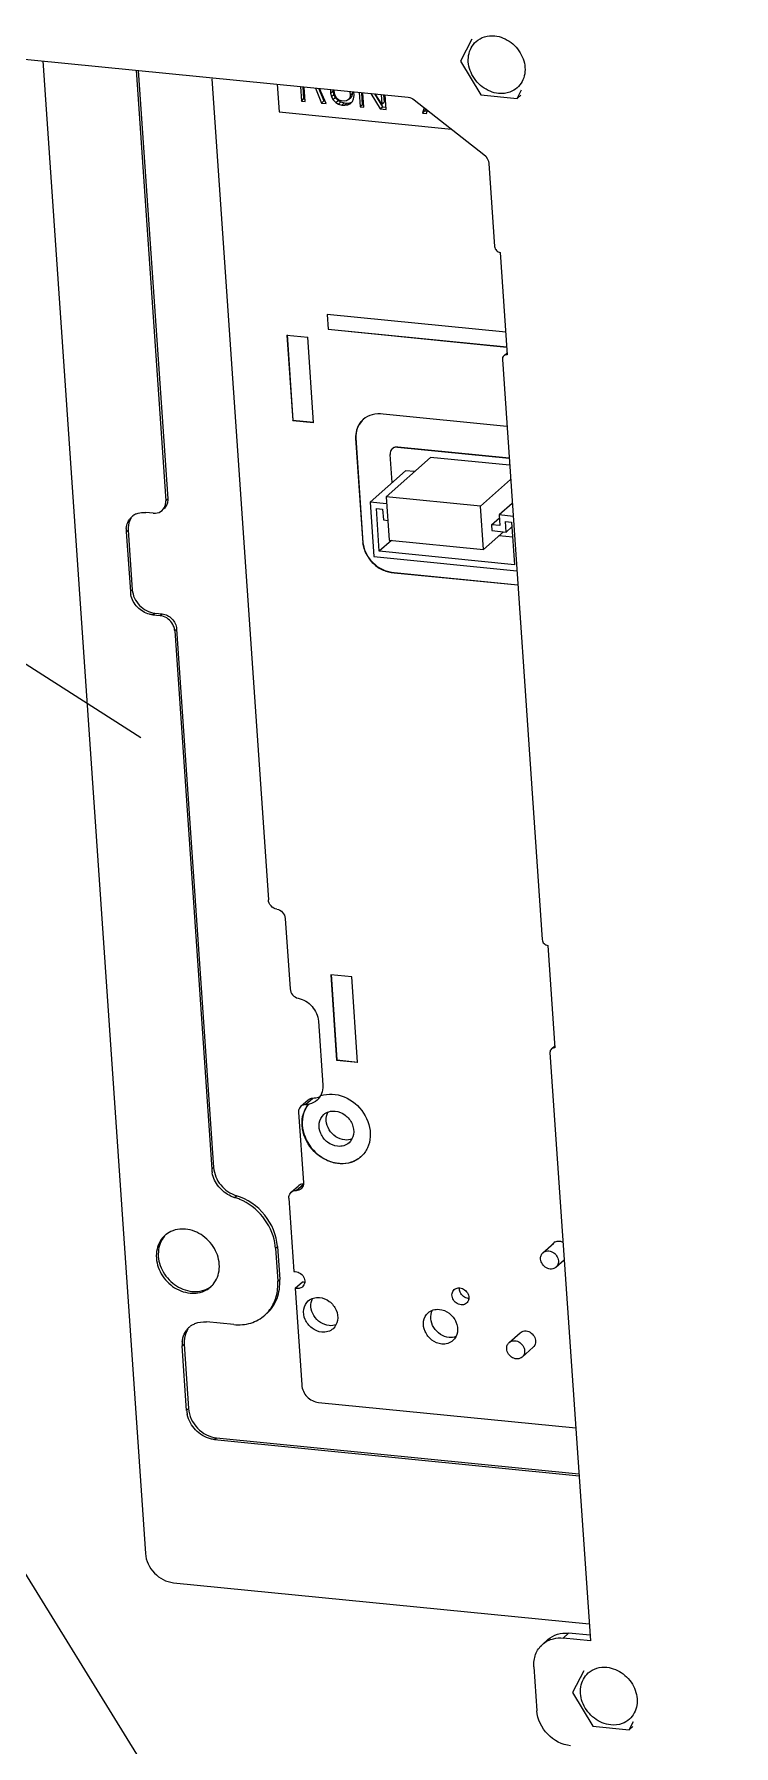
# Model space of a CAD drawing. Extents: x -425 to 6552, y -3049 to 3105.
# Drawn here: x -137 to -110.9, y -1676.7 to -1612.9 of the extents above; entities that cross this region are included whole.
import ezdxf

# ---------------------------------------------------------------- set-up
doc = ezdxf.new("R2010")
doc.units = 0
doc.layers.get('0').update_dxf_attribs({"linetype": 'CONTINUOUS'})
doc.layers.add('DIM', color=1, linetype='CONTINUOUS')

msp = doc.modelspace()

# ---------------------------------------------------------------- linework, layer by layer
at = {"color": 7, "linetype": 'CONTINUOUS'}
for p, q in [((-146.739, -1612.873), (-123.064, -1615.22)), ((-120.687, -1613.062), (-121.116, -1613.873)), ((-136.682, -1613.87), (-132.857, -1669.522)), ((-121.116, -1613.873), (-120.357, -1615.133)), ((-133.203, -1614.215), (-132.099, -1630.268)), ((-133.124, -1614.222), (-132.026, -1630.203)), ((-130.378, -1614.534), (-128.274, -1645.15)), ((-127.94, -1614.736), (-127.869, -1615.771)), ((-127.08, -1614.822), (-127.043, -1615.363)), ((-127.043, -1615.363), (-126.958, -1615.287)), ((-126.989, -1614.831), (-126.958, -1615.287)), ((-126.958, -1615.287), (-126.903, -1615.292)), ((-126.897, -1615.377), (-126.934, -1614.847)), ((-126.521, -1614.888), (-126.29, -1615.438)), ((-126.403, -1614.889), (-126.205, -1615.361)), ((-126.12, -1615.454), (-126.361, -1614.893)), ((-125.963, -1614.932), (-125.953, -1615.07)), ((-125.953, -1615.07), (-125.868, -1614.994)), ((-125.953, -1615.07), (-125.92, -1615.199)), ((-125.92, -1615.199), (-125.835, -1615.122)), ((-125.92, -1615.199), (-125.865, -1615.304)), ((-125.871, -1614.941), (-125.868, -1614.994)), ((-125.868, -1614.994), (-125.835, -1615.122)), ((-125.865, -1615.304), (-125.779, -1615.228)), ((-125.865, -1615.304), (-125.761, -1615.415)), ((-125.835, -1615.122), (-125.779, -1615.228)), ((-125.807, -1615.084), (-125.817, -1614.947)), ((-125.776, -1615.188), (-125.807, -1615.084)), ((-125.779, -1615.228), (-125.675, -1615.339)), ((-125.722, -1615.268), (-125.776, -1615.188)), ((-125.646, -1615.326), (-125.722, -1615.268)), ((-125.285, -1615.312), (-125.355, -1615.355)), ((-125.285, -1615.312), (-125.2, -1615.236)), ((-125.242, -1615.241), (-125.285, -1615.312)), ((-125.224, -1615.142), (-125.242, -1615.241)), ((-125.242, -1615.241), (-125.156, -1615.165)), ((-125.234, -1615.005), (-125.224, -1615.142)), ((-125.224, -1615.142), (-125.139, -1615.066)), ((-125.156, -1615.165), (-125.2, -1615.236)), ((-125.139, -1615.066), (-125.156, -1615.165)), ((-125.143, -1615.014), (-125.139, -1615.066)), ((-125.136, -1615.377), (-125.094, -1615.28)), ((-125.094, -1615.28), (-125.079, -1615.157)), ((-125.079, -1615.157), (-125.088, -1615.019)), ((-124.894, -1615.038), (-124.856, -1615.58)), ((-124.802, -1615.047), (-124.771, -1615.504)), ((-124.711, -1615.594), (-124.748, -1615.053)), ((-124.458, -1615.082), (-124.103, -1615.654)), ((-124.317, -1615.096), (-124.018, -1615.578)), ((-124.043, -1615.485), (-124.287, -1615.099)), ((-124.068, -1615.12), (-124.043, -1615.485)), ((-123.976, -1615.129), (-123.957, -1615.409)), ((-123.885, -1615.676), (-123.922, -1615.135)), ((-122.832, -1615.316), (-120.238, -1617.356)), ((-120.357, -1615.133), (-119.002, -1615.267)), ((-119.002, -1615.267), (-118.836, -1614.952)), ((-118.866, -1615.145), (-119.002, -1615.267)), ((-127.869, -1615.771), (-121.444, -1616.408)), ((-127.043, -1615.363), (-126.897, -1615.377)), ((-126.29, -1615.438), (-126.205, -1615.361)), ((-126.29, -1615.438), (-126.12, -1615.454)), ((-126.205, -1615.361), (-126.158, -1615.366)), ((-125.761, -1615.415), (-125.675, -1615.339)), ((-125.761, -1615.415), (-125.66, -1615.475)), ((-125.675, -1615.339), (-125.575, -1615.399)), ((-125.66, -1615.475), (-125.575, -1615.399)), ((-125.66, -1615.475), (-125.537, -1615.512)), ((-125.547, -1615.361), (-125.646, -1615.326)), ((-125.575, -1615.399), (-125.451, -1615.436)), ((-125.45, -1615.37), (-125.547, -1615.361)), ((-125.537, -1615.512), (-125.451, -1615.436)), ((-125.537, -1615.512), (-125.44, -1615.522)), ((-125.451, -1615.436), (-125.354, -1615.446)), ((-125.355, -1615.355), (-125.45, -1615.37)), ((-125.44, -1615.522), (-125.354, -1615.446)), ((-125.44, -1615.522), (-125.32, -1615.509)), ((-125.354, -1615.446), (-125.234, -1615.433)), ((-125.32, -1615.509), (-125.234, -1615.433)), ((-125.32, -1615.509), (-125.226, -1615.468)), ((-125.234, -1615.433), (-125.159, -1615.4)), ((-125.226, -1615.468), (-125.136, -1615.377)), ((-124.856, -1615.58), (-124.771, -1615.504)), ((-124.856, -1615.58), (-124.711, -1615.594)), ((-124.771, -1615.504), (-124.717, -1615.509)), ((-124.103, -1615.654), (-124.018, -1615.578)), ((-124.103, -1615.654), (-123.885, -1615.676)), ((-124.043, -1615.485), (-123.957, -1615.409)), ((-124.018, -1615.578), (-123.89, -1615.591)), ((-122.468, -1615.602), (-122.524, -1615.811)), ((-122.524, -1615.811), (-122.439, -1615.735)), ((-122.524, -1615.811), (-122.378, -1615.825)), ((-122.414, -1615.645), (-122.439, -1615.735)), ((-122.439, -1615.735), (-122.357, -1615.743)), ((-122.378, -1615.825), (-122.345, -1615.699)), ((-120.052, -1617.696), (-119.839, -1620.791)), ((-119.63, -1621.009), (-119.367, -1624.826)), ((-126.085, -1623.327), (-126.047, -1623.875)), ((-119.425, -1623.987), (-126.085, -1623.327)), ((-126.076, -1623.319), (-126.039, -1623.868)), ((-127.585, -1624.091), (-127.367, -1627.272)), ((-127.585, -1624.091), (-126.804, -1624.169)), ((-127.577, -1624.084), (-127.358, -1627.264)), ((-126.585, -1627.349), (-126.804, -1624.169)), ((-126.047, -1623.875), (-126.039, -1623.868)), ((-126.047, -1623.875), (-119.387, -1624.536)), ((-126.039, -1623.868), (-119.388, -1624.527)), ((-119.496, -1624.865), (-119.372, -1624.755)), ((-119.549, -1625.006), (-118.063, -1646.634)), ((-127.367, -1627.272), (-127.358, -1627.264)), ((-127.367, -1627.272), (-126.585, -1627.349)), ((-127.358, -1627.264), (-126.576, -1627.342)), ((-119.378, -1627.498), (-123.995, -1627.04)), ((-125.025, -1627.929), (-125.016, -1627.921)), ((-125.025, -1627.929), (-124.756, -1631.844)), ((-125.016, -1627.921), (-124.747, -1631.837)), ((-122.225, -1628.65), (-123.882, -1630.128)), ((-123.658, -1629.593), (-123.731, -1628.54)), ((-123.641, -1628.32), (-123.65, -1628.327)), ((-123.454, -1628.268), (-123.446, -1628.26)), ((-123.454, -1628.268), (-119.297, -1628.68)), ((-123.446, -1628.26), (-119.297, -1628.672)), ((-119.279, -1628.942), (-122.225, -1628.65)), ((-123.161, -1629.15), (-124.476, -1630.322)), ((-122.822, -1629.183), (-123.161, -1629.15)), ((-119.242, -1629.477), (-120.363, -1630.476)), ((-132.026, -1630.203), (-132.099, -1630.268)), ((-124.476, -1630.322), (-124.337, -1632.35)), ((-123.864, -1630.383), (-124.476, -1630.322)), ((-124.137, -1632.153), (-124.246, -1630.562)), ((-124.246, -1630.562), (-124.012, -1630.586)), ((-124.012, -1630.586), (-123.984, -1630.983)), ((-123.882, -1630.128), (-123.771, -1631.738)), ((-120.363, -1630.476), (-123.882, -1630.128)), ((-120.253, -1632.087), (-120.363, -1630.476)), ((-119.181, -1630.365), (-119.668, -1630.799)), ((-132.572, -1630.735), (-132.846, -1630.707)), ((-123.984, -1630.983), (-123.822, -1630.999)), ((-119.953, -1631.166), (-119.661, -1630.905)), ((-119.953, -1631.166), (-119.938, -1631.384)), ((-119.64, -1631.197), (-119.953, -1631.166)), ((-119.668, -1630.799), (-119.64, -1631.197)), ((-119.148, -1630.851), (-119.668, -1630.799)), ((-119.41, -1631.437), (-119.438, -1631.039)), ((-119.438, -1631.039), (-119.203, -1631.062)), ((-119.191, -1631.241), (-119.41, -1631.437)), ((-119.203, -1631.062), (-119.094, -1632.653)), ((-133.573, -1631.425), (-133.499, -1631.36)), ((-133.573, -1631.425), (-133.42, -1633.651)), ((-133.499, -1631.36), (-133.346, -1633.586)), ((-124.756, -1631.844), (-124.747, -1631.837)), ((-123.681, -1631.747), (-124.137, -1632.153)), ((-123.771, -1631.738), (-120.253, -1632.087)), ((-119.512, -1631.427), (-120.253, -1632.087)), ((-119.938, -1631.384), (-119.41, -1631.437)), ((-119.164, -1631.63), (-119.683, -1631.579)), ((-124.337, -1632.35), (-119.008, -1632.878)), ((-119.094, -1632.653), (-124.137, -1632.153)), ((-123.589, -1632.951), (-123.58, -1632.943)), ((-123.589, -1632.951), (-118.972, -1633.409)), ((-123.58, -1632.943), (-118.972, -1633.4)), ((-133.42, -1633.651), (-133.346, -1633.586)), ((-132.583, -1634.524), (-132.51, -1634.459)), ((-132.51, -1634.459), (-132.236, -1634.486)), ((-132.583, -1634.524), (-132.31, -1634.551)), ((-132.31, -1634.551), (-132.236, -1634.486)), ((-131.766, -1635.119), (-131.693, -1635.053)), ((-131.693, -1635.053), (-130.313, -1655.131)), ((-131.766, -1635.119), (-130.386, -1655.197)), ((-127.644, -1645.843), (-127.463, -1648.473)), ((-117.854, -1646.852), (-117.591, -1650.669)), ((-125.946, -1647.946), (-125.727, -1651.127)), ((-125.164, -1648.024), (-125.946, -1647.946)), ((-125.938, -1647.938), (-125.719, -1651.119)), ((-124.946, -1651.204), (-125.164, -1648.024)), ((-126.41, -1649.677), (-126.246, -1652.062)), ((-117.773, -1650.848), (-116.266, -1672.779)), ((-117.72, -1650.708), (-117.596, -1650.598)), ((-125.727, -1651.127), (-125.719, -1651.119)), ((-125.727, -1651.127), (-124.946, -1651.204)), ((-125.719, -1651.119), (-124.937, -1651.197)), ((-127.062, -1652.848), (-126.788, -1652.604)), ((-126.889, -1652.784), (-126.616, -1652.54)), ((-126.784, -1652.775), (-126.776, -1652.767)), ((-127.147, -1653.072), (-126.966, -1655.703)), ((-130.386, -1655.197), (-130.313, -1655.131)), ((-127.424, -1656.055), (-127.15, -1655.812)), ((-127.237, -1655.991), (-126.964, -1655.748)), ((-129.537, -1656.248), (-129.464, -1656.183)), ((-127.509, -1656.28), (-127.321, -1659.012)), ((-128.009, -1658.141), (-127.936, -1658.075)), ((-127.936, -1658.075), (-127.851, -1659.308)), ((-118.034, -1658.307), (-117.63, -1657.947)), ((-128.009, -1658.141), (-127.925, -1659.373)), ((-117.55, -1658.85), (-117.242, -1658.575)), ((-127.925, -1659.373), (-127.851, -1659.308)), ((-127.278, -1659.633), (-127.005, -1659.389)), ((-127.278, -1659.633), (-127.031, -1663.238)), ((-129.561, -1660.988), (-130.577, -1660.887)), ((-131.486, -1661.784), (-131.413, -1661.719)), ((-131.321, -1664.186), (-131.486, -1661.784)), ((-131.413, -1661.719), (-131.248, -1664.12)), ((-119.294, -1661.657), (-118.884, -1661.291)), ((-118.811, -1662.199), (-118.401, -1661.834)), ((-131.321, -1664.186), (-131.248, -1664.12)), ((-126.403, -1663.893), (-116.811, -1664.844)), ((-130.276, -1665.277), (-130.202, -1665.211)), ((-130.276, -1665.277), (-116.689, -1666.624)), ((-130.202, -1665.211), (-116.694, -1666.55)), ((-131.812, -1670.613), (-116.309, -1672.15)), ((-118.054, -1672.914), (-117.849, -1672.731)), ((-117.078, -1672.496), (-117.283, -1672.678)), ((-116.266, -1672.779), (-117.283, -1672.678)), ((-116.28, -1672.575), (-117.078, -1672.496)), ((-118.373, -1673.755), (-118.261, -1675.385)), ((-116.506, -1673.896), (-116.935, -1674.707)), ((-116.935, -1674.707), (-116.176, -1675.967)), ((-114.821, -1676.101), (-114.655, -1675.786)), ((-116.176, -1675.967), (-114.821, -1676.101)), ((-114.685, -1675.979), (-114.821, -1676.101))]:
    msp.add_line(p, q, dxfattribs=at)
for centre, radius, start, end in [((-124.207, -1627.821), 0.786, 131.73572, 137.8682), ((-123.487, -1628.494), 0.233, 116.84178, 131.67921), ((-132.611, -1630.303), 0.513, 354.88195, 3.96628), ((-132.948, -1631.326), 0.618, 131.76738, 145.17806), ((-132.952, -1631.321), 0.612, 127.03063, 131.7322), ((-132.947, -1631.33), 0.623, 113.45677, 126.95057), ((-132.786, -1631.37), 0.789, 174.88195, 183.96628), ((-132.57, -1633.592), 0.852, 184.00907, 192.63542), ((-132.362, -1635.073), 0.525, 77.67957, 84.29038), ((-132.386, -1635.176), 0.624, 20.64498, 28.52612), ((-126.896, -1652.064), 0.72, 270.56167, 278.95627), ((-125.963, -1653.427), 1.049, 151.06515, 151.58869), ((-125.953, -1653.42), 1.05, 151.06549, 152.15454), ((-125.987, -1653.413), 1.021, 141.35743, 151.10277), ((-125.978, -1653.405), 1.021, 141.35743, 151.10272), ((-126.883, -1652.092), 0.684, 279.00793, 281.12875), ((-126.623, -1651.822), 0.718, 270.57277, 279.48922), ((-126.616, -1651.865), 0.674, 279.48298, 288.61587), ((-126.86, -1652.156), 0.616, 311.76722, 322.876), ((-126.606, -1651.898), 0.64, 288.67092, 295.02524), ((-126.872, -1652.147), 0.631, 322.87861, 331.75842), ((-126.888, -1652.151), 0.639, 331.75383, 332.68055), ((-125.984, -1653.443), 1.046, 108.45172, 109.00134), ((-125.473, -1653.98), 0.992, 305.04222, 311.72477), ((-129.328, -1655.123), 1.06, 183.98834, 191.51367), ((-126.988, -1655.993), 0.243, 128.80092, 131.73031), ((-126.987, -1655.995), 0.246, 120.72269, 128.77955), ((-129.213, -1655.18), 1.116, 245.85799, 253.12936), ((-130.104, -1658.123), 1.958, 71.82071, 73.17861), ((-130.117, -1658.161), 1.999, 67.08532, 71.80924), ((-131.52, -1658.35), 0.918, 131.70852, 139.44054), ((-131.518, -1658.351), 0.919, 128.438, 131.70533), ((-129.924, -1658.275), 1.919, 5.6822, 10.26717), ((-117.461, -1658.136), 0.262, 131.78916, 145.47754), ((-117.461, -1658.137), 0.263, 118.1933, 131.6561), ((-129.868, -1658.269), 1.863, 3.96383, 5.66786), ((-131.082, -1658.684), 1.137, 264.30662, 272.76954), ((-131.038, -1658.89), 0.924, 300.1512, 311.68375), ((-131.034, -1658.895), 0.918, 311.70607, 314.58856), ((-131.033, -1658.896), 0.917, 314.58952, 319.44523), ((-129.325, -1659.603), 1.383, 311.74638, 323.4659), ((-120.788, -1659.707), 0.305, 264.3355, 267.41982), ((-130.705, -1661.66), 0.773, 131.76738, 145.17806), ((-130.711, -1661.655), 0.766, 128.2974, 131.73225), ((-130.712, -1661.653), 0.764, 123.99596, 128.29646), ((-130.503, -1661.716), 0.986, 174.88195, 183.96628), ((-130.259, -1664.111), 1.066, 184.00907, 192.63542)]:
    msp.add_arc(centre, radius, start, end, dxfattribs=at)
for points, knots in [([(-119.688, -1615.081), (-119.906, -1615.059), (-120.34, -1614.874), (-120.764, -1614.336), (-120.879, -1613.675), (-120.675, -1613.276), (-120.53, -1613.146)], [0, 0, 0, 0, 0.255793, 0.52124, 0.771728, 1, 1, 1, 1]), ([(-120.53, -1613.146), (-120.44, -1613.065), (-120.215, -1612.941), (-119.961, -1612.921), (-119.835, -1612.934)], [0, 0, 0, 0, 0.488339, 1, 1, 1, 1]), ([(-119.835, -1612.934), (-119.618, -1612.955), (-119.183, -1613.141), (-118.759, -1613.679), (-118.644, -1614.34), (-118.848, -1614.739), (-118.994, -1614.869)], [0, 0, 0, 0, 0.255793, 0.52124, 0.771728, 1, 1, 1, 1]), ([(-119.839, -1620.791), (-119.835, -1620.845), (-119.786, -1620.95), (-119.683, -1621.004), (-119.63, -1621.009)], [0, 0, 0, 0, 0.502264, 1, 1, 1, 1]), ([(-124.739, -1627.242), (-124.785, -1627.283), (-124.89, -1627.401), (-124.997, -1627.636), (-125.031, -1627.831), (-125.025, -1627.929)], [0, 0, 0, 0, 0.242821, 0.613227, 1, 1, 1, 1]), ([(-124.79, -1627.294), (-124.864, -1627.375), (-124.977, -1627.577), (-125.024, -1627.806), (-125.016, -1627.921)], [0, 0, 0, 0, 0.488089, 1, 1, 1, 1]), ([(-123.995, -1627.04), (-124.129, -1627.027), (-124.4, -1627.025), (-124.643, -1627.157), (-124.739, -1627.242)], [0, 0, 0, 0, 0.512773, 1, 1, 1, 1]), ([(-123.65, -1628.327), (-123.692, -1628.365), (-123.73, -1628.443), (-123.732, -1628.52), (-123.731, -1628.54)], [0, 0, 0, 0, 0.735717, 1, 1, 1, 1]), ([(-123.454, -1628.268), (-123.473, -1628.266), (-123.542, -1628.265), (-123.612, -1628.293), (-123.65, -1628.327)], [0, 0, 0, 0, 0.261831, 1, 1, 1, 1]), ([(-132.572, -1630.735), (-132.541, -1630.738), (-132.423, -1630.739), (-132.303, -1630.691), (-132.238, -1630.632)], [0, 0, 0, 0, 0.262176, 1, 1, 1, 1]), ([(-132.026, -1630.203), (-132.021, -1630.271), (-132.038, -1630.408), (-132.116, -1630.524), (-132.164, -1630.567)], [0, 0, 0, 0, 0.513899, 1, 1, 1, 1]), ([(-133.382, -1630.907), (-133.404, -1630.938), (-133.482, -1631.076), (-133.508, -1631.241), (-133.499, -1631.36)], [0, 0, 0, 0, 0.243269, 1, 1, 1, 1]), ([(-133.195, -1630.759), (-133.114, -1630.724), (-132.994, -1630.7), (-132.876, -1630.704), (-132.846, -1630.707)], [0, 0, 0, 0, 0.742435, 1, 1, 1, 1]), ([(-124.756, -1631.844), (-124.751, -1631.915), (-124.715, -1632.057), (-124.601, -1632.325), (-124.378, -1632.626), (-124.069, -1632.835), (-123.796, -1632.927), (-123.657, -1632.944), (-123.589, -1632.951)], [0, 0, 0, 0, 0.122713, 0.24928, 0.504903, 0.758184, 0.880694, 1, 1, 1, 1]), ([(-124.747, -1631.837), (-124.742, -1631.907), (-124.707, -1632.049), (-124.592, -1632.318), (-124.369, -1632.618), (-124.061, -1632.827), (-123.788, -1632.919), (-123.649, -1632.937), (-123.58, -1632.943)], [0, 0, 0, 0, 0.122713, 0.24928, 0.504903, 0.758184, 0.880694, 1, 1, 1, 1]), ([(-132.708, -1634.502), (-132.875, -1634.458), (-133.187, -1634.268), (-133.364, -1633.948), (-133.401, -1633.778)], [0, 0, 0, 0, 0.498152, 1, 1, 1, 1]), ([(-133.346, -1633.586), (-133.332, -1633.8), (-133.134, -1634.22), (-132.721, -1634.438), (-132.51, -1634.459)], [0, 0, 0, 0, 0.502262, 1, 1, 1, 1]), ([(-132.236, -1634.486), (-132.099, -1634.499), (-131.831, -1634.641), (-131.702, -1634.914), (-131.693, -1635.053)], [0, 0, 0, 0, 0.497738, 1, 1, 1, 1]), ([(-127.959, -1645.496), (-128.04, -1645.483), (-128.194, -1645.394), (-128.268, -1645.232), (-128.274, -1645.15)], [0, 0, 0, 0, 0.498988, 1, 1, 1, 1]), ([(-127.959, -1645.496), (-127.878, -1645.509), (-127.723, -1645.599), (-127.649, -1645.761), (-127.644, -1645.843)], [0, 0, 0, 0, 0.499396, 1, 1, 1, 1]), ([(-118.063, -1646.634), (-118.059, -1646.688), (-118.01, -1646.793), (-117.907, -1646.847), (-117.854, -1646.852)], [0, 0, 0, 0, 0.502264, 1, 1, 1, 1]), ([(-127.463, -1648.473), (-127.457, -1648.553), (-127.387, -1648.711), (-127.24, -1648.801), (-127.162, -1648.817)], [0, 0, 0, 0, 0.499461, 1, 1, 1, 1]), ([(-127.162, -1648.817), (-126.966, -1648.858), (-126.598, -1649.083), (-126.423, -1649.478), (-126.41, -1649.677)], [0, 0, 0, 0, 0.500533, 1, 1, 1, 1]), ([(-126.246, -1652.062), (-126.243, -1652.096), (-126.242, -1652.227), (-126.276, -1652.358), (-126.32, -1652.444)], [0, 0, 0, 0, 0.258866, 1, 1, 1, 1]), ([(-127.062, -1652.848), (-127.106, -1652.888), (-127.146, -1652.969), (-127.148, -1653.051), (-127.147, -1653.072)], [0, 0, 0, 0, 0.735592, 1, 1, 1, 1]), ([(-124.821, -1654.729), (-124.925, -1654.821), (-125.181, -1654.966), (-125.628, -1655.014), (-126.083, -1654.896), (-126.626, -1654.55), (-126.99, -1653.973), (-127.04, -1653.348), (-126.954, -1653.054), (-126.885, -1652.928)], [0, 0, 0, 0, 0.114353, 0.233751, 0.36041, 0.492961, 0.756192, 0.881641, 1, 1, 1, 1]), ([(-126.882, -1652.929), (-126.947, -1653.052), (-127.029, -1653.334), (-126.987, -1653.936), (-126.58, -1654.628), (-125.866, -1654.997), (-125.276, -1654.983), (-125.014, -1654.87), (-124.903, -1654.793)], [0, 0, 0, 0, 0.118297, 0.243406, 0.506211, 0.764004, 0.884844, 1, 1, 1, 1]), ([(-126.316, -1652.45), (-126.18, -1652.405), (-125.88, -1652.369), (-125.279, -1652.514), (-124.651, -1653.04), (-124.411, -1653.823), (-124.548, -1654.405), (-124.719, -1654.638), (-124.821, -1654.729)], [0, 0, 0, 0, 0.119428, 0.245949, 0.510259, 0.766047, 0.88547, 1, 1, 1, 1]), ([(-125.692, -1654.34), (-125.825, -1654.327), (-126.09, -1654.213), (-126.349, -1653.885), (-126.42, -1653.481), (-126.295, -1653.237), (-126.206, -1653.157)], [0, 0, 0, 0, 0.255807, 0.521236, 0.771722, 1, 1, 1, 1]), ([(-126.206, -1653.157), (-126.151, -1653.108), (-126.014, -1653.033), (-125.859, -1653.02), (-125.782, -1653.028)], [0, 0, 0, 0, 0.488363, 1, 1, 1, 1]), ([(-125.427, -1654.104), (-125.543, -1654.092), (-125.775, -1654.004), (-126.028, -1653.739), (-126.146, -1653.399), (-126.105, -1653.163), (-126.054, -1653.067)], [0, 0, 0, 0, 0.250804, 0.512525, 0.766274, 1, 1, 1, 1]), ([(-125.782, -1653.028), (-125.649, -1653.041), (-125.383, -1653.154), (-125.124, -1653.483), (-125.054, -1653.887), (-125.178, -1654.131), (-125.267, -1654.21)], [0, 0, 0, 0, 0.255807, 0.521236, 0.771722, 1, 1, 1, 1]), ([(-125.267, -1654.21), (-125.322, -1654.26), (-125.46, -1654.335), (-125.615, -1654.348), (-125.692, -1654.34)], [0, 0, 0, 0, 0.488363, 1, 1, 1, 1]), ([(-129.67, -1656.199), (-129.844, -1656.121), (-130.156, -1655.877), (-130.33, -1655.52), (-130.367, -1655.335)], [0, 0, 0, 0, 0.502195, 1, 1, 1, 1]), ([(-130.313, -1655.131), (-130.297, -1655.365), (-130.102, -1655.828), (-129.69, -1656.114), (-129.464, -1656.183)], [0, 0, 0, 0, 0.497298, 1, 1, 1, 1]), ([(-127.509, -1656.28), (-127.51, -1656.258), (-127.508, -1656.176), (-127.468, -1656.095), (-127.424, -1656.055)], [0, 0, 0, 0, 0.264746, 1, 1, 1, 1]), ([(-126.966, -1655.703), (-126.965, -1655.724), (-126.967, -1655.806), (-127.006, -1655.887), (-127.051, -1655.927)], [0, 0, 0, 0, 0.264354, 1, 1, 1, 1]), ([(-127.936, -1658.075), (-127.965, -1657.655), (-128.316, -1656.821), (-129.056, -1656.306), (-129.464, -1656.183)], [0, 0, 0, 0, 0.497259, 1, 1, 1, 1]), ([(-128.035, -1657.933), (-128.098, -1657.584), (-128.419, -1656.912), (-129.009, -1656.459), (-129.339, -1656.32)], [0, 0, 0, 0, 0.497711, 1, 1, 1, 1]), ([(-131.359, -1657.43), (-131.4, -1657.426), (-131.562, -1657.418), (-131.726, -1657.447), (-131.838, -1657.489)], [0, 0, 0, 0, 0.256914, 1, 1, 1, 1]), ([(-130.337, -1659.491), (-130.2, -1659.332), (-130.035, -1658.887), (-130.199, -1658.196), (-130.668, -1657.641), (-131.128, -1657.453), (-131.359, -1657.43)], [0, 0, 0, 0, 0.229899, 0.481807, 0.746037, 1, 1, 1, 1]), ([(-132.217, -1657.753), (-132.353, -1657.913), (-132.519, -1658.358), (-132.355, -1659.049), (-131.886, -1659.603), (-131.425, -1659.792), (-131.195, -1659.815)], [0, 0, 0, 0, 0.229899, 0.481807, 0.746037, 1, 1, 1, 1]), ([(-132.143, -1657.688), (-132.28, -1657.847), (-132.445, -1658.292), (-132.281, -1658.984), (-131.812, -1659.538), (-131.352, -1659.727), (-131.121, -1659.75)], [0, 0, 0, 0, 0.229899, 0.481807, 0.746037, 1, 1, 1, 1]), ([(-118.124, -1658.545), (-118.127, -1658.501), (-118.116, -1658.411), (-118.065, -1658.335), (-118.034, -1658.307)], [0, 0, 0, 0, 0.513919, 1, 1, 1, 1]), ([(-117.55, -1658.85), (-117.594, -1658.889), (-117.72, -1658.938), (-117.916, -1658.887), (-118.07, -1658.747), (-118.119, -1658.612), (-118.124, -1658.545)], [0, 0, 0, 0, 0.227892, 0.476981, 0.741872, 1, 1, 1, 1]), ([(-118.034, -1658.307), (-117.989, -1658.268), (-117.864, -1658.219), (-117.667, -1658.27), (-117.514, -1658.41), (-117.464, -1658.544), (-117.459, -1658.611)], [0, 0, 0, 0, 0.227892, 0.476981, 0.741872, 1, 1, 1, 1]), ([(-117.459, -1658.611), (-117.456, -1658.656), (-117.467, -1658.746), (-117.518, -1658.821), (-117.55, -1658.85)], [0, 0, 0, 0, 0.513919, 1, 1, 1, 1]), ([(-128.33, -1660.57), (-128.163, -1660.42), (-127.893, -1660.02), (-127.835, -1659.545), (-127.851, -1659.308)], [0, 0, 0, 0, 0.486133, 1, 1, 1, 1]), ([(-127.321, -1659.012), (-127.253, -1659.003), (-127.104, -1659.038), (-126.949, -1659.196), (-126.894, -1659.408), (-126.957, -1659.542), (-127.004, -1659.584)], [0, 0, 0, 0, 0.249371, 0.515721, 0.770235, 1, 1, 1, 1]), ([(-131.121, -1659.75), (-131.08, -1659.754), (-130.918, -1659.761), (-130.754, -1659.733), (-130.641, -1659.69)], [0, 0, 0, 0, 0.256914, 1, 1, 1, 1]), ([(-131.027, -1659.819), (-130.986, -1659.817), (-130.829, -1659.801), (-130.675, -1659.748), (-130.574, -1659.689)], [0, 0, 0, 0, 0.256659, 1, 1, 1, 1]), ([(-128.213, -1660.426), (-128.106, -1660.282), (-127.943, -1659.939), (-127.912, -1659.562), (-127.925, -1659.373)], [0, 0, 0, 0, 0.48756, 1, 1, 1, 1]), ([(-127.004, -1659.584), (-127.038, -1659.615), (-127.131, -1659.658), (-127.231, -1659.648), (-127.278, -1659.633)], [0, 0, 0, 0, 0.482516, 1, 1, 1, 1]), ([(-126.785, -1660.105), (-126.731, -1660.057), (-126.596, -1659.982), (-126.443, -1659.97), (-126.368, -1659.977)], [0, 0, 0, 0, 0.488363, 1, 1, 1, 1]), ([(-126.368, -1659.977), (-126.236, -1659.99), (-125.975, -1660.102), (-125.72, -1660.426), (-125.651, -1660.824), (-125.773, -1661.064), (-125.861, -1661.142)], [0, 0, 0, 0, 0.255807, 0.521236, 0.771722, 1, 1, 1, 1]), ([(-121.091, -1660.254), (-121.156, -1660.247), (-121.285, -1660.192), (-121.41, -1660.033), (-121.444, -1659.837), (-121.384, -1659.719), (-121.341, -1659.68)], [0, 0, 0, 0, 0.25583, 0.521247, 0.771734, 1, 1, 1, 1]), ([(-121.341, -1659.68), (-121.301, -1659.645), (-121.227, -1659.615), (-121.154, -1659.616), (-121.135, -1659.618)], [0, 0, 0, 0, 0.738166, 1, 1, 1, 1]), ([(-121.135, -1659.618), (-121.07, -1659.624), (-120.942, -1659.679), (-120.816, -1659.838), (-120.782, -1660.034), (-120.842, -1660.152), (-120.886, -1660.191)], [0, 0, 0, 0, 0.25583, 0.521247, 0.771734, 1, 1, 1, 1]), ([(-120.818, -1660.01), (-120.881, -1660.004), (-121.008, -1659.951), (-121.093, -1659.845), (-121.12, -1659.785)], [0, 0, 0, 0, 0.490552, 1, 1, 1, 1]), ([(-126.279, -1661.27), (-126.41, -1661.257), (-126.671, -1661.145), (-126.927, -1660.821), (-126.996, -1660.423), (-126.873, -1660.183), (-126.785, -1660.105)], [0, 0, 0, 0, 0.255807, 0.521236, 0.771722, 1, 1, 1, 1]), ([(-126.005, -1661.026), (-126.119, -1661.015), (-126.346, -1660.928), (-126.594, -1660.67), (-126.712, -1660.338), (-126.675, -1660.106), (-126.627, -1660.012)], [0, 0, 0, 0, 0.250587, 0.512125, 0.765975, 1, 1, 1, 1]), ([(-121.81, -1661.713), (-121.941, -1661.7), (-122.203, -1661.588), (-122.458, -1661.264), (-122.527, -1660.866), (-122.405, -1660.626), (-122.317, -1660.548)], [0, 0, 0, 0, 0.255807, 0.521236, 0.771722, 1, 1, 1, 1]), ([(-122.317, -1660.548), (-122.263, -1660.5), (-122.128, -1660.425), (-121.975, -1660.413), (-121.899, -1660.42)], [0, 0, 0, 0, 0.488363, 1, 1, 1, 1]), ([(-121.537, -1661.469), (-121.65, -1661.458), (-121.878, -1661.371), (-122.126, -1661.113), (-122.244, -1660.781), (-122.206, -1660.55), (-122.158, -1660.455)], [0, 0, 0, 0, 0.250587, 0.512125, 0.765975, 1, 1, 1, 1]), ([(-121.899, -1660.42), (-121.768, -1660.433), (-121.506, -1660.545), (-121.251, -1660.869), (-121.182, -1661.267), (-121.305, -1661.507), (-121.392, -1661.585)], [0, 0, 0, 0, 0.255807, 0.521236, 0.771722, 1, 1, 1, 1]), ([(-120.886, -1660.191), (-120.926, -1660.227), (-120.999, -1660.256), (-121.072, -1660.256), (-121.091, -1660.254)], [0, 0, 0, 0, 0.738166, 1, 1, 1, 1]), ([(-131.267, -1661.153), (-131.294, -1661.192), (-131.392, -1661.364), (-131.423, -1661.57), (-131.413, -1661.719)], [0, 0, 0, 0, 0.243269, 1, 1, 1, 1]), ([(-131.139, -1661.02), (-131.099, -1660.994), (-130.928, -1660.9), (-130.724, -1660.873), (-130.577, -1660.887)], [0, 0, 0, 0, 0.244405, 1, 1, 1, 1]), ([(-129.561, -1660.988), (-129.351, -1661.009), (-128.928, -1660.976), (-128.554, -1660.769), (-128.404, -1660.635)], [0, 0, 0, 0, 0.511638, 1, 1, 1, 1]), ([(-125.861, -1661.142), (-125.915, -1661.19), (-126.05, -1661.265), (-126.203, -1661.277), (-126.279, -1661.27)], [0, 0, 0, 0, 0.488363, 1, 1, 1, 1]), ([(-118.884, -1661.291), (-118.842, -1661.253), (-118.763, -1661.222), (-118.686, -1661.223), (-118.666, -1661.225)], [0, 0, 0, 0, 0.738166, 1, 1, 1, 1]), ([(-118.666, -1661.225), (-118.597, -1661.232), (-118.46, -1661.29), (-118.327, -1661.459), (-118.291, -1661.667), (-118.355, -1661.793), (-118.401, -1661.834)], [0, 0, 0, 0, 0.25583, 0.521247, 0.771734, 1, 1, 1, 1]), ([(-121.392, -1661.585), (-121.447, -1661.633), (-121.582, -1661.708), (-121.734, -1661.72), (-121.81, -1661.713)], [0, 0, 0, 0, 0.488363, 1, 1, 1, 1]), ([(-119.385, -1661.895), (-119.388, -1661.85), (-119.377, -1661.761), (-119.326, -1661.685), (-119.294, -1661.657)], [0, 0, 0, 0, 0.513919, 1, 1, 1, 1]), ([(-118.811, -1662.199), (-118.855, -1662.239), (-118.981, -1662.288), (-119.177, -1662.237), (-119.331, -1662.097), (-119.38, -1661.962), (-119.385, -1661.895)], [0, 0, 0, 0, 0.227892, 0.476981, 0.741872, 1, 1, 1, 1]), ([(-119.294, -1661.657), (-119.25, -1661.617), (-119.124, -1661.569), (-118.928, -1661.62), (-118.774, -1661.76), (-118.725, -1661.894), (-118.72, -1661.961)], [0, 0, 0, 0, 0.227892, 0.476981, 0.741872, 1, 1, 1, 1]), ([(-118.72, -1661.961), (-118.717, -1662.006), (-118.728, -1662.096), (-118.779, -1662.171), (-118.811, -1662.199)], [0, 0, 0, 0, 0.513919, 1, 1, 1, 1]), ([(-127.031, -1663.238), (-127.02, -1663.399), (-126.871, -1663.714), (-126.562, -1663.877), (-126.403, -1663.893)], [0, 0, 0, 0, 0.502262, 1, 1, 1, 1]), ([(-130.431, -1665.249), (-130.64, -1665.194), (-131.03, -1664.956), (-131.251, -1664.556), (-131.298, -1664.344)], [0, 0, 0, 0, 0.498152, 1, 1, 1, 1]), ([(-131.248, -1664.12), (-131.23, -1664.388), (-130.982, -1664.913), (-130.467, -1665.185), (-130.202, -1665.211)], [0, 0, 0, 0, 0.502262, 1, 1, 1, 1]), ([(-132.857, -1669.522), (-132.839, -1669.79), (-132.591, -1670.315), (-132.076, -1670.587), (-131.812, -1670.613)], [0, 0, 0, 0, 0.502262, 1, 1, 1, 1]), ([(-117.849, -1672.731), (-117.749, -1672.642), (-117.5, -1672.504), (-117.217, -1672.482), (-117.078, -1672.496)], [0, 0, 0, 0, 0.488343, 1, 1, 1, 1]), ([(-118.373, -1673.755), (-118.384, -1673.597), (-118.346, -1673.28), (-118.166, -1673.013), (-118.054, -1672.914)], [0, 0, 0, 0, 0.513899, 1, 1, 1, 1]), ([(-115.507, -1675.915), (-115.724, -1675.893), (-116.159, -1675.708), (-116.583, -1675.17), (-116.698, -1674.509), (-116.494, -1674.11), (-116.348, -1673.98)], [0, 0, 0, 0, 0.255793, 0.52124, 0.771728, 1, 1, 1, 1]), ([(-116.348, -1673.98), (-116.258, -1673.899), (-116.034, -1673.775), (-115.78, -1673.755), (-115.654, -1673.768)], [0, 0, 0, 0, 0.488339, 1, 1, 1, 1]), ([(-115.654, -1673.768), (-115.436, -1673.789), (-115.002, -1673.975), (-114.578, -1674.513), (-114.463, -1675.174), (-114.667, -1675.573), (-114.812, -1675.703)], [0, 0, 0, 0, 0.255793, 0.52124, 0.771728, 1, 1, 1, 1]), ([(-117.007, -1676.694), (-117.324, -1676.662), (-117.942, -1676.336), (-118.239, -1675.706), (-118.261, -1675.385)], [0, 0, 0, 0, 0.497738, 1, 1, 1, 1])]:
    msp.add_open_spline(points, degree=3, knots=knots, dxfattribs=at)
for points in [[(-123.064, -1615.22), (-122.981, -1615.228), (-122.898, -1615.264), (-122.832, -1615.316)], [(-119.265, -1615.031), (-119.398, -1615.079), (-119.547, -1615.095), (-119.688, -1615.081)], [(-118.994, -1614.869), (-119.072, -1614.939), (-119.166, -1614.994), (-119.265, -1615.031)], [(-120.238, -1617.356), (-120.136, -1617.436), (-120.06, -1617.567), (-120.052, -1617.696)], [(-119.496, -1624.865), (-119.533, -1624.899), (-119.553, -1624.956), (-119.549, -1625.006)], [(-119.367, -1624.826), (-119.412, -1624.822), (-119.463, -1624.836), (-119.496, -1624.865)], [(-123.592, -1628.286), (-123.548, -1628.264), (-123.495, -1628.255), (-123.446, -1628.26)], [(-132.238, -1630.632), (-132.178, -1630.579), (-132.133, -1630.503), (-132.113, -1630.425)], [(-132.113, -1630.425), (-132.107, -1630.4), (-132.102, -1630.375), (-132.1, -1630.349)], [(-133.572, -1631.3), (-133.568, -1631.261), (-133.561, -1631.221), (-133.552, -1631.183)], [(-133.552, -1631.183), (-133.532, -1631.108), (-133.5, -1631.036), (-133.456, -1630.972)], [(-132.583, -1634.524), (-132.625, -1634.52), (-132.667, -1634.512), (-132.708, -1634.502)], [(-132.004, -1634.68), (-132.075, -1634.623), (-132.161, -1634.58), (-132.25, -1634.561)], [(-131.837, -1634.878), (-131.879, -1634.802), (-131.937, -1634.734), (-132.004, -1634.68)], [(-131.766, -1635.119), (-131.77, -1635.063), (-131.782, -1635.008), (-131.802, -1634.956)], [(-117.72, -1650.708), (-117.757, -1650.742), (-117.777, -1650.799), (-117.773, -1650.848)], [(-117.591, -1650.669), (-117.636, -1650.665), (-117.687, -1650.678), (-117.72, -1650.708)], [(-126.889, -1652.784), (-126.951, -1652.784), (-127.016, -1652.807), (-127.062, -1652.848)], [(-126.788, -1652.604), (-126.743, -1652.564), (-126.677, -1652.541), (-126.616, -1652.54)], [(-126.45, -1652.616), (-126.533, -1652.69), (-126.641, -1652.741), (-126.751, -1652.763)], [(-125.153, -1654.067), (-125.239, -1654.102), (-125.335, -1654.113), (-125.427, -1654.104)], [(-127.424, -1656.055), (-127.375, -1656.012), (-127.303, -1655.989), (-127.237, -1655.991)], [(-127.051, -1655.927), (-127.1, -1655.971), (-127.172, -1655.994), (-127.237, -1655.991)], [(-126.964, -1655.748), (-127.015, -1655.746), (-127.069, -1655.758), (-127.112, -1655.784)], [(-131.838, -1657.489), (-131.929, -1657.523), (-132.015, -1657.571), (-132.09, -1657.631)], [(-117.585, -1657.905), (-117.535, -1657.878), (-117.473, -1657.868), (-117.417, -1657.874)], [(-117.417, -1657.874), (-117.372, -1657.878), (-117.328, -1657.892), (-117.288, -1657.912)], [(-130.641, -1659.69), (-130.551, -1659.656), (-130.465, -1659.608), (-130.39, -1659.548)], [(-127.005, -1659.389), (-126.978, -1659.398), (-126.949, -1659.403), (-126.92, -1659.405)], [(-121.12, -1659.785), (-121.144, -1659.733), (-121.157, -1659.674), (-121.153, -1659.617)], [(-131.46, -1661.482), (-131.436, -1661.389), (-131.395, -1661.298), (-131.34, -1661.219)], [(-125.746, -1660.994), (-125.827, -1661.025), (-125.919, -1661.035), (-126.005, -1661.026)], [(-131.485, -1661.628), (-131.48, -1661.579), (-131.472, -1661.53), (-131.46, -1661.482)], [(-121.277, -1661.437), (-121.359, -1661.468), (-121.45, -1661.478), (-121.537, -1661.469)], [(-130.276, -1665.277), (-130.328, -1665.271), (-130.38, -1665.262), (-130.431, -1665.249)], [(-118.054, -1672.914), (-117.938, -1672.811), (-117.792, -1672.736), (-117.641, -1672.701)], [(-117.641, -1672.701), (-117.524, -1672.673), (-117.402, -1672.666), (-117.283, -1672.678)], [(-115.084, -1675.864), (-115.217, -1675.913), (-115.365, -1675.929), (-115.507, -1675.915)], [(-114.812, -1675.703), (-114.891, -1675.773), (-114.985, -1675.828), (-115.084, -1675.864)]]:
    msp.add_open_spline(points, degree=3, dxfattribs=at)
at = {"layer": 'DIM', "color": 1, "linetype": 'CONTINUOUS'}
for p, q in [((-133.024, -1639.11), (-167.349, -1617.206)), ((-110.921, -1713.046), (-139.508, -1666.752))]:
    msp.add_line(p, q, dxfattribs=at)

doc.saveas('drawing.dxf')
